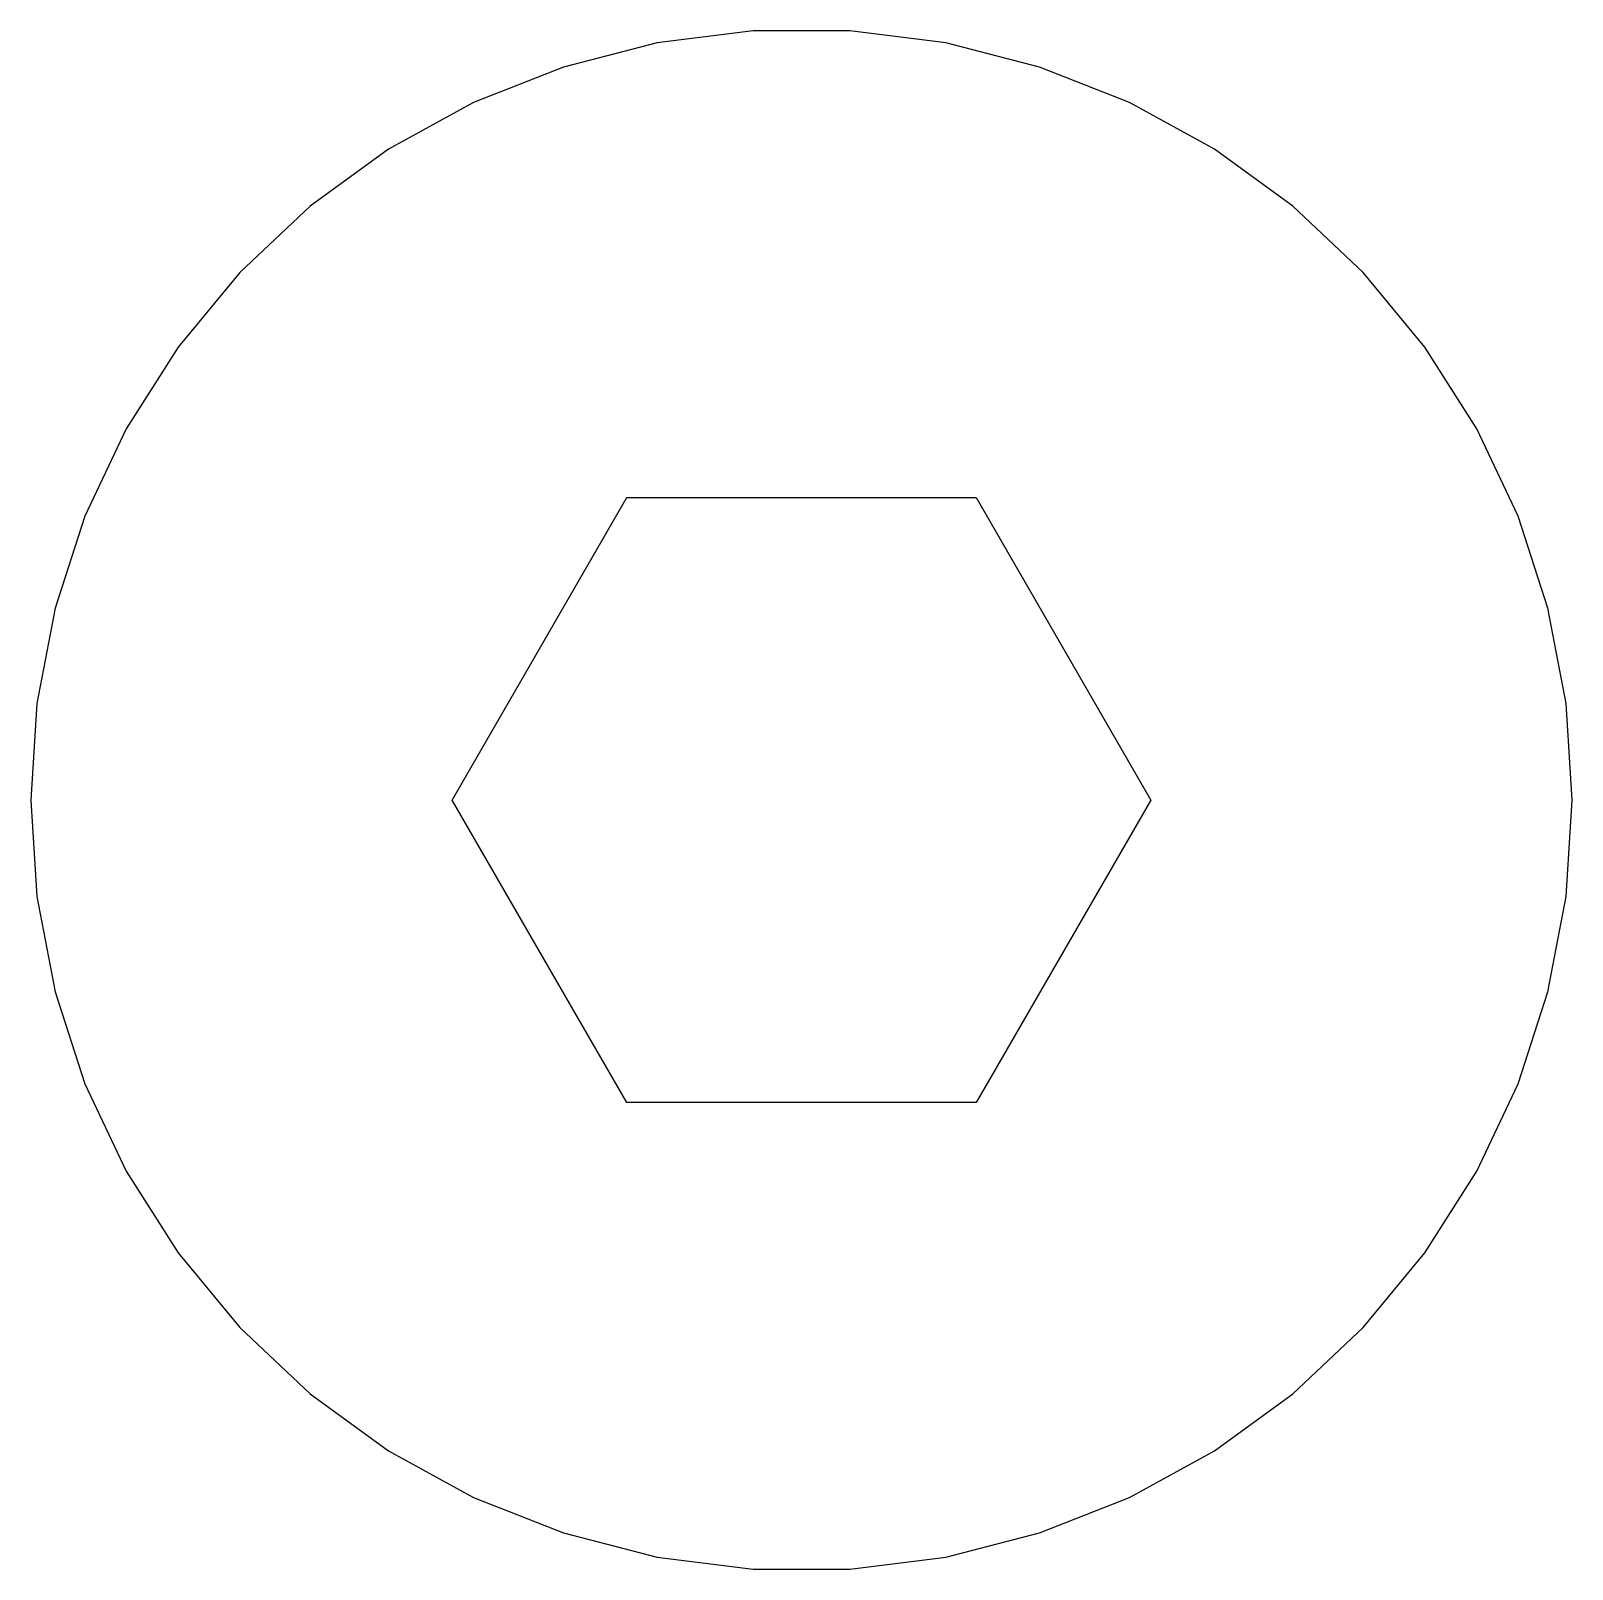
# Model space of a CAD drawing. Header units: metres. Extents: x -7 to 7, y 103 to 223.
# Drawn here: x -7 to 7, y 103.01 to 116.99 of the extents above.
import ezdxf

# ---------------------------------------------------------------- set-up
doc = ezdxf.new("R2010")
doc.units = ezdxf.units.M

msp = doc.modelspace()

# ---------------------------------------------------------------- linework, layer by layer
for p, q in [((-0.439529, 116.986), (-1.31166, 116.876)), ((0.439529, 116.986), (-0.439529, 116.986)), ((1.31166, 116.876), (0.439529, 116.986)), ((-1.31166, 116.876), (-2.16312, 116.657)), ((2.16312, 116.657), (1.31166, 116.876)), ((-2.16312, 116.657), (-2.98045, 116.334)), ((2.98045, 116.334), (2.16312, 116.657)), ((-2.98045, 116.334), (-3.75078, 115.91)), ((3.75078, 115.91), (2.98045, 116.334)), ((-3.75078, 115.91), (-4.46196, 115.394)), ((4.46196, 115.394), (3.75078, 115.91)), ((-4.46196, 115.394), (-5.10277, 114.792)), ((5.10277, 114.792), (4.46196, 115.394)), ((-5.10277, 114.792), (-5.66312, 114.114)), ((5.66312, 114.114), (5.10277, 114.792)), ((-5.66312, 114.114), (-6.13414, 113.372)), ((6.13414, 113.372), (5.66312, 114.114)), ((-6.13414, 113.372), (-6.50842, 112.577)), ((6.50842, 112.577), (6.13414, 113.372)), ((-3.17349, 110), (-1.58675, 112.748)), ((-1.58675, 112.748), (1.58675, 112.748)), ((1.58675, 112.748), (3.17349, 110)), ((-6.50842, 112.577), (-6.78008, 111.741)), ((6.78008, 111.741), (6.50842, 112.577)), ((-6.78008, 111.741), (-6.94479, 110.877)), ((6.94479, 110.877), (6.78008, 111.741)), ((-6.94479, 110.877), (-7, 110)), ((7, 110), (6.94479, 110.877)), ((-7, 110), (-6.94479, 109.123)), ((-1.58675, 107.252), (-3.17349, 110)), ((3.17349, 110), (1.58675, 107.252)), ((6.94479, 109.123), (7, 110)), ((-6.94479, 109.123), (-6.78008, 108.259)), ((6.78008, 108.259), (6.94479, 109.123)), ((-6.78008, 108.259), (-6.50842, 107.423)), ((6.50842, 107.423), (6.78008, 108.259)), ((-6.50842, 107.423), (-6.13414, 106.628)), ((6.13414, 106.628), (6.50842, 107.423)), ((1.58675, 107.252), (-1.58675, 107.252)), ((-6.13414, 106.628), (-5.66312, 105.886)), ((5.66312, 105.886), (6.13414, 106.628)), ((-5.66312, 105.886), (-5.10277, 105.208)), ((5.10277, 105.208), (5.66312, 105.886)), ((-5.10277, 105.208), (-4.46196, 104.606)), ((4.46196, 104.606), (5.10277, 105.208)), ((-4.46196, 104.606), (-3.75078, 104.09)), ((3.75078, 104.09), (4.46196, 104.606)), ((-3.75078, 104.09), (-2.98045, 103.666)), ((2.98045, 103.666), (3.75078, 104.09)), ((-2.98045, 103.666), (-2.16312, 103.343)), ((2.16312, 103.343), (2.98045, 103.666)), ((-2.16312, 103.343), (-1.31166, 103.124)), ((1.31166, 103.124), (2.16312, 103.343)), ((-1.31166, 103.124), (-0.439529, 103.014)), ((0.439529, 103.014), (1.31166, 103.124)), ((-0.439529, 103.014), (0.439529, 103.014))]:
    msp.add_line(p, q)

doc.saveas('drawing.dxf')
